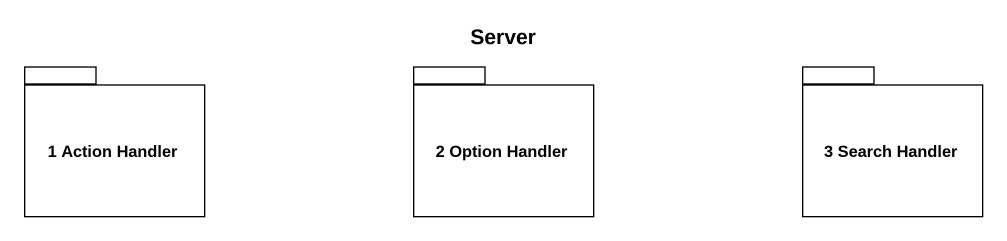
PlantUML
@startuml
title Server
package "1 Action Handler" as p1_Action_Handler {
}
package "2 Option Handler" as p2_Option_Handler {
}
package "3 Search Handler" as p3_Search_Handler {
}
@enduml
